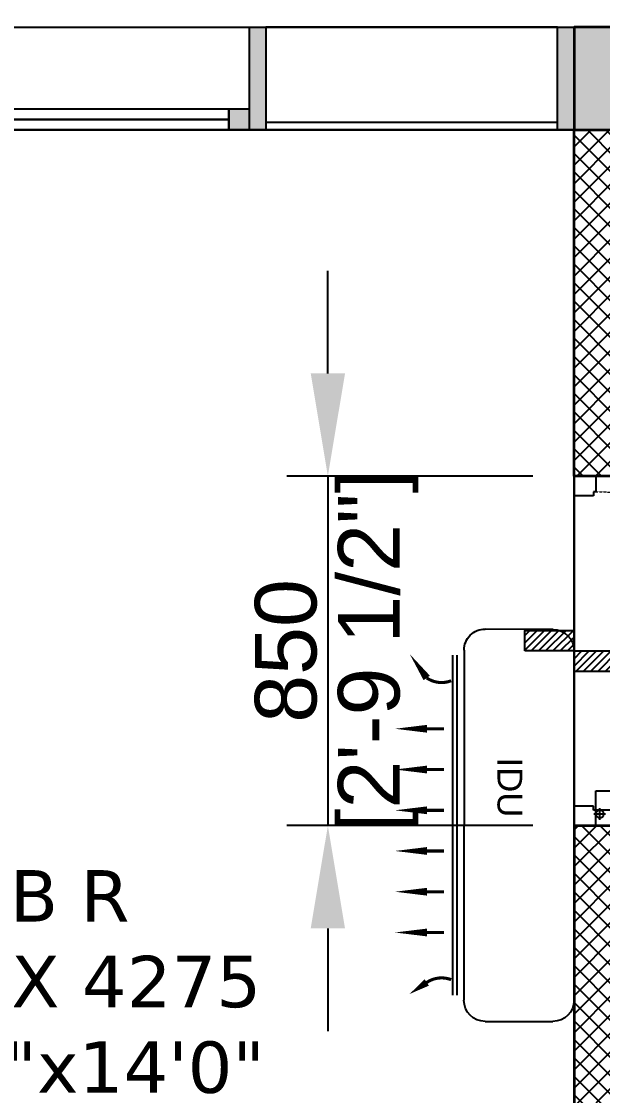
# Model space of a CAD drawing. Header units: millimetres. Extents: x 94643 to 134206, y 115494 to 180803.
# Drawn here: x 119533 to 120947, y 173668 to 176281 of the extents above; entities that cross this region are included whole.
import ezdxf
from ezdxf.enums import TextEntityAlignment as Align

# ---------------------------------------------------------------- set-up
doc = ezdxf.new("R2010")
doc.units = ezdxf.units.MM
doc.linetypes.add('3.5BHK EAST-UN-5$0$DASHED', pattern=[0.75, 0.5, -0.25])
doc.linetypes.add('Hidden Line', pattern=[978.055558, 705.555558, -272.5])
for name, color, linetype in [('A-AC', 252, 'Continuous'), ('A-Dimensions', 4, 'Continuous'), ('A-Door', 11, 'Continuous'), ('A-Door Line', 8, 'Continuous'), ('A-Furniture', 8, 'Continuous'), ('A-Hatch', 252, 'Continuous'), ('A-Room Boundary', 44, 'Continuous'), ('A-Text Main', 44, 'Continuous'), ('A-Window', 4, 'Continuous')]:
    doc.layers.add(name, color=color, linetype=linetype)
doc.layers.add('A-Wall', color=240, linetype='Continuous', lineweight=35)
doc.styles.add('3BHK  WEST_UN-2$0$AMISH', font='arial.ttf')
doc.styles.add('3BHK  WEST_UN-2$0$grid_text', font='verdana.ttf')
doc.styles.add('S', font='arial.ttf', dxfattribs={"height": 150})
doc.dimstyles.new('DIMSMALL', dxfattribs={"dimtxt": 150, "dimasz": 250, "dimexe": 100, "dimexo": 100, "dimgap": 25, "dimtad": 1, "dimdec": 0, "dimzin": 0, "dimdsep": 46, "dimtxsty": 'S', "dimcen": 0, "dimdle": 100, "dimclrd": 8, "dimclre": 8, "dimclrt": 256, "dimazin": 0, "dimtfac": 1, "dimtdec": 0, "dimtix": 1, "dimtmove": 0, "dimatfit": 3, "dimldrblk": '12_DatumFilled', "dimfxl": 1, "dimtolj": 1, "dimtzin": 0, "dimlwd": -1, "dimlwe": -1, "dimarcsym": 1})

# ---------------------------------------------------------------- blocks, each defined once
blk = doc.blocks.new('*D255')
at = {"layer": 'A-Dimensions', "color": 8, "transparency": 16777216}
for p, q in [((118277.8, 176367.7), (118277.8, 177416.9)), ((120127.8, 176367.7), (120127.8, 177416.9)), ((118527.8, 177316.9), (119877.8, 177316.9))]:
    blk.add_line(p, q, dxfattribs=at)
for points in [[(118527.8, 177358.6), (118527.8, 177275.3), (118277.8, 177316.9)], [(119877.8, 177358.6), (119877.8, 177275.3), (120127.8, 177316.9)]]:
    blk.add_solid(points, dxfattribs=at)
at = {"layer": 'Defpoints', "color": 0, "transparency": 16777216}
for p in [(120127.8, 177316.9), (118277.8, 176267.7), (120127.8, 176267.7)]:
    blk.add_point(p, dxfattribs=at)
at = {"layer": 'A-Dimensions', "lineweight": 30, "transparency": 16777216, "char_height": 150, "attachment_point": 5, "style": 'S'}
for s, insert in [('\\A1;1850', (119202.8, 177418.5)), ('\\A1;[6\'-1"]', (119202.8, 177195.8))]:
    blk.add_mtext(s, dxfattribs=dict(at, insert=insert))
blk = doc.blocks.new('12_DatumFilled')
at = {"color": 8, "linetype": 'ByBlock'}
blk.add_solid([(0, 0.577), (-1, 0), (0, -0.577)], dxfattribs=at)
blk = doc.blocks.new('*D256')
at = {"layer": 'A-Dimensions', "color": 8, "transparency": 16777216}
for p, q in [((120127.8, 176367.7), (120127.8, 177416.9)), ((120877.8, 176367.7), (120877.8, 177416.9)), ((119877.8, 177316.9), (119627.8, 177316.9)), ((120127.8, 177316.9), (120877.8, 177316.9)), ((121127.8, 177316.9), (121377.8, 177316.9))]:
    blk.add_line(p, q, dxfattribs=at)
for points in [[(119877.8, 177358.6), (119877.8, 177275.3), (120127.8, 177316.9)], [(121127.8, 177358.6), (121127.8, 177275.3), (120877.8, 177316.9)]]:
    blk.add_solid(points, dxfattribs=at)
at = {"layer": 'Defpoints', "color": 0, "transparency": 16777216}
for p in [(120877.8, 177316.9), (120127.8, 176267.7), (120877.8, 176267.7)]:
    blk.add_point(p, dxfattribs=at)
at = {"layer": 'A-Dimensions', "lineweight": 30, "transparency": 16777216, "char_height": 150, "attachment_point": 5, "style": 'S'}
for s, insert in [('\\A1;750', (120502.8, 177418.5)), ('\\A1;[2\'-5 1/2"]', (120502.8, 177194.8))]:
    blk.add_mtext(s, dxfattribs=dict(at, insert=insert))
blk = doc.blocks.new('*D263')
at = {"layer": 'A-Dimensions', "color": 8, "transparency": 16777216}
for p, q in [((120278.7, 175424.9), (120278.7, 175674.9)), ((120777.8, 175174.9), (120178.7, 175174.9)), ((120278.7, 175174.9), (120278.7, 174324.9)), ((120777.8, 174324.9), (120178.7, 174324.9)), ((120278.7, 174074.9), (120278.7, 173824.9))]:
    blk.add_line(p, q, dxfattribs=at)
for points in [[(120237, 175424.9), (120320.4, 175424.9), (120278.7, 175174.9)], [(120237, 174074.9), (120320.4, 174074.9), (120278.7, 174324.9)]]:
    blk.add_solid(points, dxfattribs=at)
at = {"layer": 'Defpoints', "color": 0, "transparency": 16777216}
for p in [(120877.8, 175174.9), (120278.7, 174324.9), (120877.8, 174324.9)]:
    blk.add_point(p, dxfattribs=at)
at = {"layer": 'A-Dimensions', "lineweight": 30, "transparency": 16777216, "char_height": 150, "attachment_point": 5, "rotation": 90, "style": 'S'}
for s, insert in [('\\A1;[2\'-9 1/2"]', (120400.8, 174749.9)), ('\\A1;850', (120177.1, 174749.9))]:
    blk.add_mtext(s, dxfattribs=dict(at, insert=insert))
blk = doc.blocks.new('*D272')
at = {"layer": 'A-Dimensions', "color": 8, "linetype": 'Continuous', "transparency": 16777216}
for p, q in [((117527.8, 176367.7), (117527.8, 177989.5)), ((120879.8, 176367.7), (120879.8, 177989.5)), ((117777.8, 177889.5), (120629.8, 177889.5))]:
    blk.add_line(p, q, dxfattribs=at)
for points in [[(117777.8, 177931.1), (117777.8, 177847.8), (117527.8, 177889.5)], [(120629.8, 177931.1), (120629.8, 177847.8), (120879.8, 177889.5)]]:
    blk.add_solid(points, dxfattribs=at)
at = {"layer": 'Defpoints', "color": 0, "linetype": 'Continuous', "transparency": 16777216}
for p in [(120879.8, 177889.5), (117527.8, 176267.7), (120879.8, 176267.7)]:
    blk.add_point(p, dxfattribs=at)
at = {"layer": 'A-Dimensions', "linetype": 'Continuous', "transparency": 16777216, "char_height": 150, "attachment_point": 5, "style": 'S'}
for s, insert in [('\\A1;3352', (119203.8, 177991.1)), ("\\A1;[11']", (119203.8, 177768.4))]:
    blk.add_mtext(s, dxfattribs=dict(at, insert=insert))
blk = doc.blocks.new('3BHK  WEST_UN-2$0$WALL MOUNTED SPLIT AC')
at = {"layer": 'A-AC'}
for p, q in [((18067.15, -8077.46), (18073.71, -8077.46)), ((18064.01, -8112.84, 0), (18064, -8079.99, 0)), ((18064.41, -8112.84, 0), (18064.41, -8079.99, 0)), ((18065.12, -8113.34), (18065.11, -8079.5)), ((18075.75, -8079.5), (18075.75, -8113.29)), ((18073.72, -8115.33), (18067.16, -8115.38))]:
    blk.add_line(p, q, dxfattribs=at)
at = {"layer": 'A-AC', "elevation": 0}
for points in [[(18059.86, -8080.11, 0, 0.75, 0), (18061.51, -8081.22, 0.75, 0.75, 0)], [(18058.43, -8086.05, 0, 0.75, 0), (18061.52, -8086.05, 0.75, 0.75, 0)], [(18058.44, -8089.99, 0, 0.75, 0), (18061.52, -8089.99, 0.75, 0.75, 0)], [(18058.44, -8093.93, 0, 0.75, 0), (18061.52, -8093.93, 0.75, 0.75, 0)], [(18058.44, -8097.86, 0, 0.75, 0), (18061.52, -8097.86, 0.75, 0.75, 0)], [(18058.44, -8101.8, 0, 0.75, 0), (18061.52, -8101.8, 0.75, 0.75, 0)], [(18058.44, -8105.74, 0, 0.75, 0), (18061.52, -8105.74, 0.75, 0.75, 0)], [(18059.87, -8112.95, 0, 0.75, 0), (18061.51, -8110.65, 0.75, 0.75, 0)]]:
    blk.add_lwpolyline(points, format="xyseb", dxfattribs=at)
at = {"layer": 'A-AC', "const_width": 0.3, "elevation": 0}
for points in [[(18061.51, -8081.22, 0.246742), (18063.87, -8081.49, -4.761831)], [(18061.51, -8110.65, -0.246742), (18063.87, -8110.38, 4.761831)]]:
    blk.add_lwpolyline(points, format="xyb", dxfattribs=at)
for points in [[(18061.52, -8086.05), (18063.17, -8086.05)], [(18061.52, -8089.99), (18063.17, -8089.99)], [(18061.52, -8093.93), (18063.17, -8093.93)], [(18061.52, -8097.86), (18063.17, -8097.86)], [(18061.52, -8101.8), (18063.17, -8101.8)], [(18061.52, -8105.74), (18063.17, -8105.74)]]:
    blk.add_lwpolyline(points, dxfattribs=at)
at = {"layer": 'A-AC'}
for centre, start, end in [((18067.15, -8079.5), 90.0082, 180.0082), ((18073.71, -8079.5), 0.0078, 90.0078), ((18067.16, -8113.34), 180.0082, 270.0082), ((18073.71, -8113.29), 270.0078, 0.0078)]:
    blk.add_arc(centre, 2.04, start, end, dxfattribs=at)
at = {"layer": 'A-AC', "style": '3BHK  WEST_UN-2$0$AMISH'}
blk.add_attdef('IDU', text='', height=2.4, rotation=90.0082, dxfattribs=at).set_placement((18070, -8096.33, 0), align=Align.MIDDLE_CENTER)
blk = doc.blocks.new('A$Cf35f70e6')
at = {"layer": 'A-Window', "linetype": 'Continuous'}
for points in [[(-750, 0), (-790, 0), (-790, -250), (-750, -250)], [(0, -250), (0, 0), (-40, 0), (-40, -250)], [(-790, -200), (-840, -200), (-840, -250), (-790, -250)]]:
    blk.add_hatch(color=256, dxfattribs=at).paths.add_polyline_path(points)
at = {"layer": 'A-Window', "linetype": 'Hidden Line'}
blk.add_line((-3350, 0), (0, 0), dxfattribs=at)
at = {"layer": 'A-Window', "linetype": 'Continuous'}
for p, q in [((-3350, 0), (0, 0)), ((-790, -250), (-790, 0)), ((-790, 0), (-750, 0)), ((-750, 0), (-750, -250)), ((-40, 0), (-750, 0)), ((-40, -250), (-40, 0)), ((-40, 0), (0, 0)), ((0, -250), (0, 0)), ((0, 0), (0, -250)), ((0, -250), (0, 0)), ((0, -250), (0, 0)), ((-790, -200), (-840, -200)), ((-840, -200), (-840, -250)), ((-790, -250), (-790, -200)), ((-1630, -225), (-840, -225)), ((-40, -232), (-750, -232)), ((-3350, -250), (0, -250)), ((-840, -250), (-790, -250)), ((-750, -250), (-790, -250)), ((0, -250), (-40, -250))]:
    blk.add_line(p, q, dxfattribs=at)
at = {"layer": 'A-Window', "linetype": 'Continuous', "flags": 128}
for points in [[(-40, 0), (-750, 0), (-750, -250), (-40, -250)], [(-1630, -225), (-840, -225), (-840, -200), (-1630, -200)], [(-1630, -250), (-840, -250), (-840, -225), (-1630, -225)]]:
    blk.add_lwpolyline(points, close=True, dxfattribs=at)
blk = doc.blocks.new('A$C9b4d8ff6')
at = {"layer": 'A-Door'}
for p, q in [((84.9, 827.1), (37.7, 827.1)), ((37.7, 827.1), (37.8, 53.1)), ((85, 53.1), (84.9, 827.1)), ((4.7, 761.1), (37.7, 761.1)), ((4.7, 761.1), (4.7, 685.5)), ((14.1, 685.5), (21.1, 761.1)), ((117.9, 761.1), (84.9, 761.1)), ((108.5, 685.5), (101.5, 761.1)), ((117.9, 761.1), (118, 685.5)), ((19.8, 746.9), (37.7, 746.9)), ((84.9, 732.7), (37.7, 732.7)), ((102.8, 746.9), (84.9, 746.9)), ((4.7, 685.5), (14.1, 685.5)), ((118, 685.5), (108.5, 685.5)), ((84.9, 147.5), (37.7, 147.5)), ((0, 0), (0, 53.1)), ((0, 53.1), (37.8, 53.1)), ((14.2, 62.5), (42.5, 62.5)), ((28.3, 76.7), (28.3, 48.4)), ((37.8, 53.1), (85, 53.1)), ((37.8, 53.1), (37.8, 47.2)), ((85, 53.1), (85, 53.1)), ((850, 53.2), (812.2, 53.1)), ((812.2, 53.1), (812.2, 47.2)), ((850, 0.1), (850, 53.2)), ((37.8, 47.2), (47.2, 47.2)), ((47.2, 47.2), (47.2, 0)), ((802.8, 47.2), (802.8, 0.1)), ((812.2, 47.2), (802.8, 47.2)), ((47.2, 0), (0, 0)), ((802.8, 0.1), (850, 0.1))]:
    blk.add_line(p, q, dxfattribs=at)
blk.add_circle((28.3, 62.5), 9.44, dxfattribs=at)
at = {"layer": 'A-Door', "linetype": '3.5BHK EAST-UN-5$0$DASHED', "lineweight": 0}
blk.add_arc((35.5, 52), 776.7, 0.0858, 86.3542, dxfattribs=at)
blk = doc.blocks.new('TILE DROP')
at = {"layer": 'A-Door Line'}
h = blk.add_hatch(dxfattribs=at)
h.set_pattern_fill('ANSI31', color=8, scale=0.1)
h.set_pattern_definition([(45, (-18.584744, -6.592634), (-0.008838835, 0.008838835), [])])
h.paths.add_polyline_path([(0, 0.05), (-0.12, 0.05), (-0.12, 0), (0, 0)])
h.paths.add_polyline_path([(0.12, -0.05), (0.12, 0), (0, 0), (0, -0.05)])
at = {"layer": 'A-Door Line', "color": 8}
for points in [[(-0.12, 0), (-0.12, 0.05), (0, 0.05), (0, 0)], [(0, -0.05), (0, 0), (0.12, 0), (0.12, -0.05)]]:
    blk.add_lwpolyline(points, close=True, dxfattribs=at)
blk = doc.blocks.new('Unit-2')
at = {"layer": 'A-Hatch', "linetype": 'Continuous'}
h = blk.add_hatch(color=256, dxfattribs=at)
h.dxf.hatch_style = 1
h.paths.add_polyline_path([(-11112.5, 9544.7), (-7098, 9544.7), (-7098, 9794.7), (-11114.6, 9794.7), (-11114.6, 14070.1), (-10547.6, 14070.1), (-10547.6, 14320.1), (-11364.6, 14320.1), (-11364.6, 9197), (-11112.5, 9197)])
h.paths.add_polyline_path([(-5337.6, 13970.8), (-5337.6, 14320.1), (-7197.6, 14320.1), (-7197.6, 14070.1), (-5587.6, 14070.1), (-5587.6, 13970.8)])
h.paths.add_polyline_path([(-3677.6, 14320.1), (-3927.6, 14320.1), (-3927.6, 12653), (-3677.6, 12653), (-3677.6, 14070.1), (-1999.9, 14070.1), (-1999.9, 14320.1)])
h.paths.add_polyline_path([(-5587.6, 13220.8), (-5587.6, 9544.7), (-3677.6, 9544.7), (-3677.6, 9794.7), (-5337.6, 9794.7), (-5337.6, 13220.8)])
h.paths.add_polyline_path([(-250, 9794.7), (-2678, 9794.7), (-2678, 9544.7), (0, 9544.7), (0, 13220.1), (-250, 13220.1)])
h.paths.add_polyline_path([(0, 5755), (-2638, 5755), (-2638, 5505), (-250, 5505), (-250, 0), (0, 0)])
h.paths.add_polyline_path([(-3739.6, 250), (-3739.6, 3195), (-5623.6, 3195), (-5623.6, 2995), (-3939.6, 2995), (-3939.6, 250), (-4565.1, 250), (-4565.1, 0), (-3289.6, 0), (-3289.6, 250)])
h.paths.add_polyline_path([(-7037.6, 1729.3), (-7037.6, 3735), (-7237.6, 3735), (-7237.6, 1729.3)], flags=17)
h.paths.add_polyline_path([(-11114.6, 5532), (-7037.6, 5532), (-7037.6, 4735), (-7237.6, 4735), (-7237.6, 5332), (-11114.6, 5332), (-11114.6, 250), (-8334.7, 250), (-8334.7, 0), (-11364.6, 0), (-11364.6, 7997), (-11114.6, 7997)])
h.paths.add_polyline_path([(-7234.7, 0), (-5315.1, 0), (-5315.1, 250), (-5523.6, 250), (-5523.6, 962.8), (-5623.6, 962.8), (-5623.6, 250), (-7234.7, 250)])
h = blk.add_hatch(dxfattribs=at)
h.set_pattern_fill('ANSI37', color=256, scale=10)
h.set_pattern_definition([(45, (-11364.6, -0.0002), (-22.45064, 22.45064), []), (135, (-11364.6, -0.0002), (-22.45064, -22.45064), [])])
h.paths.add_polyline_path([(-5587.6, 11294.7), (-5587.6, 11394.7), (-7097.6, 11394.7), (-7097.6, 12377.3), (-7197.6, 12377.3), (-7197.6, 10794.7), (-7097.6, 10794.7), (-7097.6, 11294.7)])
h.paths.add_polyline_path([(-7097.6, 14070.1), (-7097.6, 13227.3), (-7197.6, 13227.3), (-7197.6, 14070.1)])
h.paths.add_polyline_path([(-3677.6, 12653), (-3777.6, 12653), (-3777.6, 11544.2), (-3677.6, 11544.2)])
h.paths.add_polyline_path([(-3677.6, 9794.7), (-3677.6, 10694.2), (-3777.6, 10694.2), (-3777.6, 9794.7)])
h.paths.add_polyline_path([(-2438, 5755), (-2438, 6460.1), (-2638, 6460.1), (-2638, 5755)])
h.paths.add_polyline_path([(-1538.4, 5755), (-1538.4, 6155), (-1688.4, 6155), (-1688.4, 5755)])
h.paths.add_polyline_path([(-2638, 9544.7), (-2638, 9460.1), (-2438, 9460.1), (-2438, 9544.7)])
h.paths.add_polyline_path([(-7037.6, 2495.3), (-5623.6, 2495.3), (-5623.6, 2596), (-7037.6, 2596)])
h.paths.add_polyline_path([(-5623.6, 2995), (-5523.6, 2995), (-5523.6, 1812.8), (-5623.6, 1812.8)])
h.paths.add_polyline_path([(-2289.6, 1975), (-1539.6, 1975), (-1539.6, 1775), (-2289.6, 1775)])
h.paths.add_polyline_path([(-3739.6, 1775), (-3289.6, 1775), (-3289.6, 1975), (-3739.6, 1975)])
h.paths.add_polyline_path([(-250, 1975), (-250, 1775), (-539.6, 1775), (-539.6, 1975)])
at = {"layer": 'A-Door Line'}
blk.add_line((-7197.5, 13227.3), (-7197.5, 12377.3), dxfattribs=at)
at = {"layer": 'A-Room Boundary', "linetype": 'Continuous'}
blk.add_lwpolyline([(-7197.6, 14070.1), (-11114.6, 14070.1), (-11114.6, 9794.7), (-7197.6, 9794.7)], close=True, dxfattribs=at)
at = {"layer": 'A-Wall'}
for points in [[(-5337.6, 13970.8), (-5337.6, 14320.1), (-7197.6, 14320.1), (-7197.6, 14070.1), (-5587.6, 14070.1), (-5587.6, 13970.8)], [(-7097.6, 14070.1), (-7097.6, 13227.3), (-7197.6, 13227.3), (-7197.6, 14070.1)], [(-5587.6, 11294.7), (-5587.6, 11394.7), (-7097.6, 11394.7), (-7097.6, 12377.3), (-7197.6, 12377.3), (-7197.6, 10794.7), (-7097.6, 10794.7), (-7097.6, 11294.7)]]:
    blk.add_lwpolyline(points, close=True, dxfattribs=at)
at = {"layer": 'A-AC', "color": 2}
ref = blk.add_blockref('3BHK  WEST_UN-2$0$WALL MOUNTED SPLIT AC', (-462204.4, -191426.4), dxfattribs=dict(at, xscale=-25.17221723757713, yscale=25.17221723757713, zscale=25.17221723757715, rotation=180))
ref.add_attrib('IDU', 'IDU', dxfattribs={"layer": 'A-Furniture', "height": 60.41, "rotation": 269.9918, "style": '3BHK  WEST_UN-2$0$AMISH'}).set_placement((-7353.8, 12470.2, 0), align=Align.MIDDLE_CENTER)
at = {"layer": 'A-Door', "linetype": 'Continuous', "xscale": -1, "rotation": 270}
blk.add_blockref('A$C9b4d8ff6', (-7197.6, 12377.3), dxfattribs=at)
at = {"layer": 'A-Door Line', "color": 8, "xscale": 1000.000000000004, "yscale": 1000.000000000004, "zscale": 1000.000000000004}
blk.add_blockref('TILE DROP', (-7197.5, 12802.3), dxfattribs=at)
at = {"layer": 'A-Window'}
blk.add_blockref('A$Cf35f70e6', (-7197.6, 14320.1), dxfattribs=at)
at = {"layer": 'A-Text Main', "linetype": 'Continuous', "insert": (-8508.5, 11997, 0), "char_height": 125, "width": 1105.011, "attachment_point": 5, "style": '3BHK  WEST_UN-2$0$grid_text'}
blk.add_mtext('K B R\\P3917 X 4275\\P12\'10"x14\'0"', dxfattribs=at)

msp = doc.modelspace()

# ---------------------------------------------------------------- dimensions: what is measured, and where the dimension line sits
at = {"layer": 'A-Dimensions', "linetype": 'Continuous'}
dim = msp.add_linear_dim(base=(120879.8, 177889.5), p1=(117527.8, 176267.7), p2=(120879.8, 176267.7), dimstyle='DIMSMALL', override={"dimpost": '\\X'}, dxfattribs=at)
dim.commit()
dim.dimension.update_dxf_attribs({"geometry": '*D272', "text_midpoint": (119203.8, 177889.5)})
at = {"layer": 'A-Dimensions', "lineweight": 30}
for base, p1, p2, picture, middle in [((120127.8, 177316.9), (118277.8, 176267.7), (120127.8, 176267.7), '*D255', (119202.8, 177316.9)), ((120877.8, 177316.9), (120127.8, 176267.7), (120877.8, 176267.7), '*D256', (120502.8, 177316.9))]:
    dim = msp.add_linear_dim(base=base, p1=p1, p2=p2, dimstyle='DIMSMALL', override={"dimpost": '\\X'}, dxfattribs=at)
    dim.commit()
    dim.dimension.update_dxf_attribs({"geometry": picture, "text_midpoint": middle})
dim = msp.add_linear_dim(base=(120278.7, 174324.9), p1=(120877.8, 175174.9), p2=(120877.8, 174324.9), angle=90, dimstyle='DIMSMALL', override={"dimpost": '\\X'}, dxfattribs=at)
dim.commit()
dim.dimension.update_dxf_attribs({"geometry": '*D263', "text_midpoint": (120278.7, 174749.9)})

# ---------------------------------------------------------------- next in the draw order: block references
at = {"linetype": 'Continuous'}
msp.add_blockref('Unit-2', (128075.4, 161947.5), dxfattribs=at)

doc.saveas('drawing.dxf')
